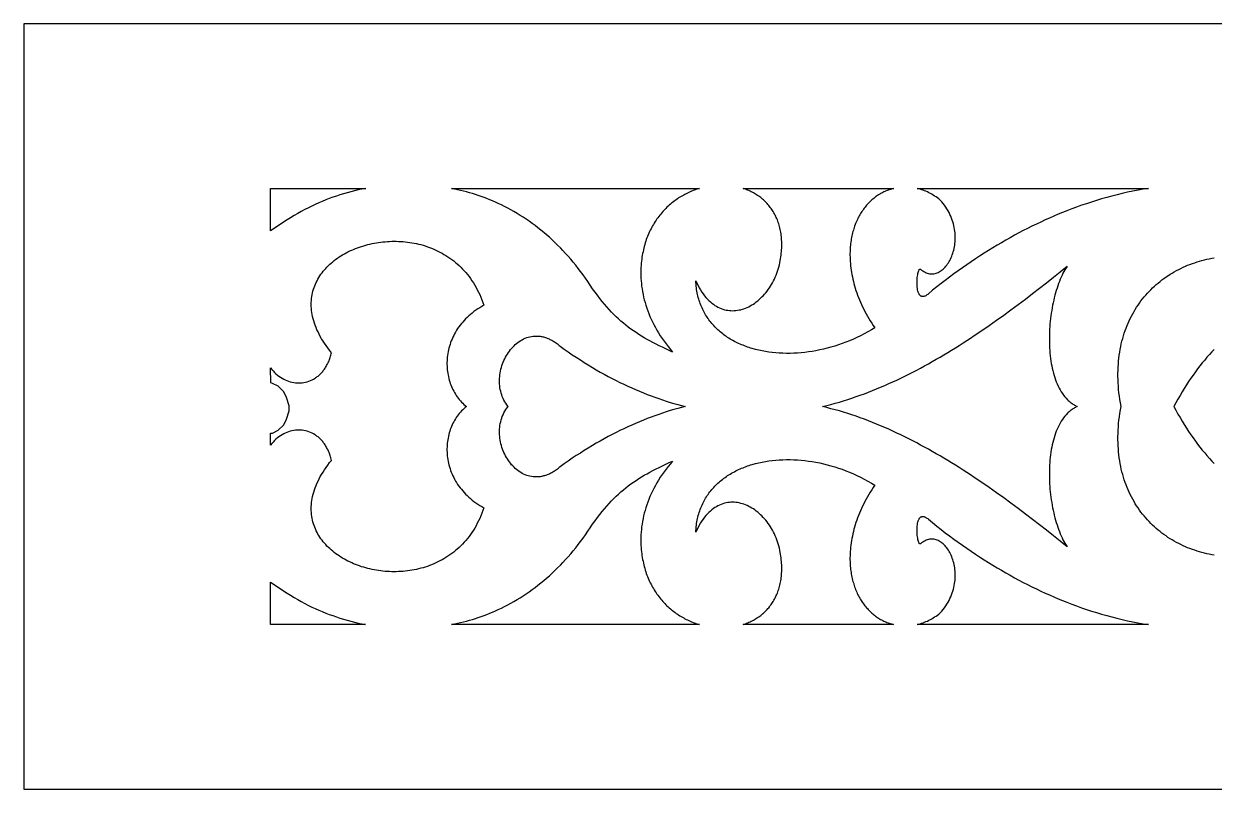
# Model space of a CAD drawing. Extents: x -177 to 173, y -41 to 52.
# Drawn here: x -176.9 to -32.2, y -40.7 to 52.3 of the extents above; entities that cross this region are included whole.
import ezdxf

# ---------------------------------------------------------------- set-up
doc = ezdxf.new("R2010")
doc.units = 0
doc.header["$MEASUREMENT"] = 0
doc.layers.add('LAYER_1', color=18, linetype='CONTINUOUS')

msp = doc.modelspace()

# ---------------------------------------------------------------- linework, layer by layer
at = {"layer": 'LAYER_1'}
for points in [[(-176.88, -40.7), (173.12, -40.7), (173.12, 52.3), (-176.88, 52.3)], [(-135.78, 32.21), (-136.23, 32.12), (-136.68, 32.01), (-137.13, 31.9), (-137.57, 31.78), (-138.02, 31.65), (-138.46, 31.51), (-138.89, 31.37), (-139.33, 31.22), (-139.76, 31.06), (-140.19, 30.9), (-140.61, 30.73), (-141.03, 30.55), (-141.45, 30.36), (-141.86, 30.16), (-142.26, 29.96), (-142.71, 29.73), (-143.15, 29.49), (-143.59, 29.25), (-144.02, 29), (-144.45, 28.74), (-144.88, 28.48), (-145.31, 28.21), (-145.73, 27.93), (-146.15, 27.65), (-146.57, 27.36), (-146.88, 27.14), (-146.88, 32.3), (-135.32, 32.3)], [(-95.08, 32.2), (-95.41, 32.08), (-95.73, 31.96), (-95.89, 31.89), (-96.05, 31.82), (-96.21, 31.74), (-96.37, 31.66), (-96.52, 31.58), (-96.68, 31.5), (-96.83, 31.41), (-96.98, 31.32), (-97.14, 31.23), (-97.29, 31.14), (-97.44, 31.04), (-97.58, 30.93), (-97.73, 30.83), (-97.87, 30.72), (-98.02, 30.61), (-98.16, 30.5), (-98.3, 30.38), (-98.44, 30.26), (-98.57, 30.14), (-98.71, 30.01), (-98.84, 29.88), (-98.97, 29.75), (-99.1, 29.62), (-99.22, 29.48), (-99.35, 29.34), (-99.47, 29.19), (-99.59, 29.05), (-99.71, 28.9), (-99.82, 28.74), (-99.93, 28.59), (-100.04, 28.43), (-100.15, 28.27), (-100.25, 28.1), (-100.36, 27.93), (-100.46, 27.76), (-100.55, 27.59), (-100.64, 27.41), (-100.74, 27.23), (-100.82, 27.05), (-100.91, 26.86), (-100.99, 26.67), (-101.07, 26.48), (-101.14, 26.28), (-101.22, 26.08), (-101.28, 25.88), (-101.35, 25.68), (-101.41, 25.47), (-101.47, 25.26), (-101.52, 25.04), (-101.58, 24.83), (-101.62, 24.61), (-101.67, 24.38), (-101.71, 24.16), (-101.75, 23.93), (-101.78, 23.7), (-101.81, 23.46), (-101.83, 23.22), (-101.85, 22.98), (-101.87, 22.67), (-101.89, 22.35), (-101.89, 22.04), (-101.89, 21.72), (-101.87, 21.4), (-101.85, 21.07), (-101.82, 20.75), (-101.79, 20.42), (-101.74, 20.09), (-101.69, 19.76), (-101.62, 19.43), (-101.55, 19.1), (-101.47, 18.77), (-101.38, 18.43), (-101.28, 18.1), (-101.17, 17.77), (-101.05, 17.43), (-100.92, 17.09), (-100.78, 16.76), (-100.63, 16.42), (-100.47, 16.09), (-100.3, 15.75), (-100.12, 15.41), (-99.93, 15.08), (-99.73, 14.74), (-99.52, 14.41), (-99.3, 14.08), (-99.06, 13.74), (-98.82, 13.41), (-98.56, 13.08), (-98.3, 12.75), (-98.02, 12.42), (-98.45, 12.62), (-98.86, 12.81), (-99.27, 13), (-99.66, 13.19), (-100.04, 13.38), (-100.42, 13.57), (-100.78, 13.77), (-101.13, 13.96), (-101.48, 14.16), (-101.82, 14.36), (-102.15, 14.57), (-102.47, 14.78), (-102.79, 14.99), (-103.1, 15.22), (-103.41, 15.44), (-103.71, 15.68), (-104.01, 15.92), (-104.3, 16.18), (-104.6, 16.44), (-104.88, 16.71), (-105.17, 16.99), (-105.46, 17.28), (-105.74, 17.59), (-106.02, 17.91), (-106.31, 18.24), (-106.59, 18.58), (-106.88, 18.94), (-107.17, 19.32), (-107.45, 19.71), (-107.75, 20.11), (-108.04, 20.54), (-108.34, 20.98), (-108.62, 21.39), (-108.91, 21.79), (-109.2, 22.19), (-109.49, 22.58), (-109.79, 22.96), (-110.1, 23.33), (-110.4, 23.7), (-110.71, 24.06), (-111.03, 24.41), (-111.35, 24.76), (-111.67, 25.09), (-112, 25.42), (-112.33, 25.74), (-112.66, 26.06), (-113, 26.36), (-113.34, 26.66), (-113.69, 26.96), (-114.04, 27.24), (-114.39, 27.52), (-114.74, 27.79), (-115.1, 28.05), (-115.46, 28.31), (-115.82, 28.56), (-116.19, 28.8), (-116.56, 29.03), (-116.93, 29.26), (-117.31, 29.48), (-117.69, 29.69), (-118.07, 29.9), (-118.45, 30.1), (-118.83, 30.29), (-119.22, 30.47), (-119.56, 30.63), (-119.9, 30.78), (-120.24, 30.92), (-120.59, 31.06), (-120.94, 31.19), (-121.29, 31.32), (-121.64, 31.44), (-122, 31.56), (-122.36, 31.67), (-122.72, 31.78), (-123.08, 31.88), (-123.44, 31.97), (-123.81, 32.06), (-124.17, 32.15), (-124.54, 32.23), (-124.91, 32.3), (-94.75, 32.3)], [(-71.29, 32.27), (-71.42, 32.23), (-71.56, 32.19), (-71.7, 32.14), (-71.83, 32.09), (-71.96, 32.04), (-72.09, 31.99), (-72.23, 31.93), (-72.36, 31.87), (-72.48, 31.8), (-72.61, 31.74), (-72.74, 31.67), (-72.86, 31.59), (-72.99, 31.52), (-73.11, 31.44), (-73.23, 31.36), (-73.35, 31.27), (-73.46, 31.18), (-73.58, 31.09), (-73.69, 31), (-73.81, 30.9), (-73.92, 30.8), (-74.03, 30.7), (-74.13, 30.59), (-74.24, 30.48), (-74.34, 30.37), (-74.45, 30.25), (-74.55, 30.14), (-74.64, 30.02), (-74.74, 29.89), (-74.83, 29.77), (-74.92, 29.64), (-75.01, 29.51), (-75.1, 29.38), (-75.19, 29.24), (-75.27, 29.1), (-75.35, 28.96), (-75.43, 28.82), (-75.5, 28.67), (-75.57, 28.52), (-75.64, 28.37), (-75.71, 28.21), (-75.78, 28.06), (-75.84, 27.9), (-75.9, 27.73), (-75.96, 27.57), (-76.01, 27.4), (-76.06, 27.23), (-76.11, 27.06), (-76.16, 26.89), (-76.2, 26.71), (-76.24, 26.53), (-76.28, 26.35), (-76.31, 26.17), (-76.34, 25.98), (-76.37, 25.79), (-76.39, 25.6), (-76.41, 25.41), (-76.43, 25.22), (-76.44, 25.02), (-76.45, 24.82), (-76.46, 24.62), (-76.47, 24.41), (-76.47, 24.21), (-76.46, 23.95), (-76.45, 23.69), (-76.44, 23.43), (-76.42, 23.17), (-76.39, 22.9), (-76.36, 22.63), (-76.32, 22.37), (-76.28, 22.1), (-76.23, 21.83), (-76.18, 21.55), (-76.12, 21.28), (-76.06, 21), (-75.99, 20.73), (-75.91, 20.45), (-75.83, 20.17), (-75.74, 19.9), (-75.65, 19.62), (-75.54, 19.34), (-75.44, 19.05), (-75.32, 18.77), (-75.2, 18.49), (-75.08, 18.21), (-74.94, 17.92), (-74.8, 17.64), (-74.66, 17.36), (-74.51, 17.07), (-74.35, 16.79), (-74.18, 16.51), (-74.01, 16.22), (-73.83, 15.94), (-73.64, 15.65), (-73.44, 15.37), (-73.87, 15.11), (-74.3, 14.86), (-74.74, 14.63), (-75.17, 14.4), (-75.62, 14.19), (-76.06, 13.99), (-76.51, 13.79), (-76.96, 13.61), (-77.41, 13.45), (-77.86, 13.29), (-78.32, 13.14), (-78.78, 13.01), (-79.23, 12.88), (-79.69, 12.77), (-80.15, 12.67), (-80.6, 12.58), (-81.06, 12.5), (-81.51, 12.43), (-81.96, 12.37), (-82.42, 12.33), (-82.86, 12.29), (-83.31, 12.27), (-83.75, 12.26), (-84.19, 12.26), (-84.63, 12.27), (-85.06, 12.29), (-85.49, 12.32), (-85.92, 12.36), (-86.34, 12.41), (-86.75, 12.48), (-87.16, 12.55), (-87.56, 12.64), (-87.96, 12.74), (-88.35, 12.85), (-88.54, 12.9), (-88.73, 12.97), (-88.92, 13.03), (-89.1, 13.09), (-89.29, 13.16), (-89.47, 13.24), (-89.65, 13.31), (-89.83, 13.39), (-90.01, 13.47), (-90.18, 13.55), (-90.35, 13.63), (-90.52, 13.72), (-90.69, 13.81), (-90.86, 13.91), (-91.02, 14), (-91.18, 14.1), (-91.34, 14.2), (-91.49, 14.31), (-91.65, 14.41), (-91.8, 14.52), (-91.94, 14.64), (-92.09, 14.75), (-92.23, 14.87), (-92.37, 14.99), (-92.51, 15.11), (-92.64, 15.24), (-92.77, 15.36), (-92.9, 15.5), (-93.03, 15.63), (-93.15, 15.77), (-93.27, 15.9), (-93.39, 16.05), (-93.5, 16.19), (-93.61, 16.34), (-93.72, 16.49), (-93.82, 16.64), (-93.92, 16.79), (-94.02, 16.95), (-94.11, 17.11), (-94.2, 17.27), (-94.29, 17.44), (-94.37, 17.61), (-94.45, 17.78), (-94.52, 17.95), (-94.6, 18.13), (-94.66, 18.31), (-94.73, 18.49), (-94.79, 18.67), (-94.85, 18.86), (-94.9, 19.05), (-94.95, 19.24), (-95, 19.43), (-95.04, 19.63), (-95.07, 19.83), (-95.11, 20.03), (-95.14, 20.24), (-95.16, 20.44), (-95.18, 20.65), (-95.2, 20.87), (-95.21, 21.08), (-95.07, 20.78), (-94.93, 20.49), (-94.78, 20.22), (-94.62, 19.96), (-94.46, 19.71), (-94.3, 19.48), (-94.14, 19.26), (-93.97, 19.05), (-93.79, 18.86), (-93.62, 18.68), (-93.44, 18.52), (-93.26, 18.36), (-93.07, 18.22), (-92.89, 18.09), (-92.7, 17.98), (-92.51, 17.87), (-92.32, 17.78), (-92.12, 17.7), (-91.93, 17.63), (-91.73, 17.57), (-91.53, 17.52), (-91.33, 17.49), (-91.13, 17.46), (-90.93, 17.45), (-90.73, 17.44), (-90.54, 17.45), (-90.34, 17.47), (-90.14, 17.49), (-89.94, 17.53), (-89.74, 17.57), (-89.54, 17.63), (-89.35, 17.69), (-89.16, 17.76), (-88.96, 17.84), (-88.77, 17.93), (-88.58, 18.03), (-88.4, 18.14), (-88.21, 18.25), (-88.03, 18.38), (-87.85, 18.51), (-87.68, 18.65), (-87.51, 18.79), (-87.34, 18.95), (-87.17, 19.11), (-87.01, 19.27), (-86.85, 19.45), (-86.7, 19.63), (-86.55, 19.81), (-86.41, 20.01), (-86.27, 20.21), (-86.14, 20.41), (-86.01, 20.62), (-85.88, 20.84), (-85.76, 21.06), (-85.65, 21.29), (-85.55, 21.52), (-85.45, 21.75), (-85.35, 21.99), (-85.27, 22.24), (-85.19, 22.49), (-85.11, 22.74), (-85.05, 23), (-84.99, 23.26), (-84.94, 23.53), (-84.9, 23.75), (-84.87, 23.97), (-84.84, 24.19), (-84.82, 24.41), (-84.8, 24.62), (-84.78, 24.84), (-84.77, 25.04), (-84.76, 25.25), (-84.76, 25.45), (-84.76, 25.65), (-84.77, 25.85), (-84.78, 26.05), (-84.79, 26.24), (-84.81, 26.43), (-84.83, 26.61), (-84.85, 26.8), (-84.88, 26.98), (-84.91, 27.15), (-84.95, 27.33), (-84.99, 27.5), (-85.03, 27.67), (-85.08, 27.84), (-85.13, 28), (-85.18, 28.16), (-85.24, 28.32), (-85.29, 28.48), (-85.36, 28.63), (-85.42, 28.78), (-85.49, 28.93), (-85.56, 29.07), (-85.64, 29.21), (-85.72, 29.35), (-85.8, 29.49), (-85.88, 29.62), (-85.97, 29.75), (-86.06, 29.88), (-86.15, 30), (-86.24, 30.12), (-86.34, 30.24), (-86.44, 30.36), (-86.54, 30.47), (-86.65, 30.58), (-86.75, 30.69), (-86.86, 30.79), (-86.97, 30.9), (-87.09, 31), (-87.2, 31.09), (-87.32, 31.19), (-87.44, 31.28), (-87.56, 31.37), (-87.69, 31.45), (-87.81, 31.53), (-87.94, 31.61), (-88.07, 31.69), (-88.2, 31.76), (-88.34, 31.84), (-88.47, 31.9), (-88.61, 31.97), (-88.75, 32.03), (-88.89, 32.09), (-89.03, 32.15), (-89.17, 32.2), (-89.46, 32.3), (-71.15, 32.3)], [(-40.82, 32.2), (-41.46, 32.08), (-42.11, 31.96), (-42.75, 31.83), (-43.38, 31.68), (-44.01, 31.53), (-44.64, 31.37), (-45.27, 31.2), (-45.89, 31.03), (-46.51, 30.84), (-47.12, 30.65), (-47.72, 30.45), (-48.33, 30.25), (-48.92, 30.04), (-49.51, 29.82), (-50.1, 29.59), (-50.63, 29.38), (-51.16, 29.16), (-51.69, 28.94), (-52.22, 28.7), (-52.75, 28.47), (-53.29, 28.22), (-53.82, 27.97), (-54.35, 27.71), (-54.88, 27.44), (-55.41, 27.17), (-55.94, 26.89), (-56.48, 26.61), (-57.01, 26.31), (-57.54, 26.02), (-58.07, 25.71), (-58.6, 25.4), (-59.12, 25.08), (-59.65, 24.75), (-60.18, 24.42), (-60.71, 24.08), (-61.23, 23.74), (-61.76, 23.39), (-62.28, 23.03), (-62.8, 22.66), (-63.32, 22.29), (-63.84, 21.91), (-64.36, 21.53), (-64.88, 21.13), (-65.39, 20.74), (-65.91, 20.33), (-66.42, 19.92), (-66.93, 19.5), (-67.02, 19.43), (-67.11, 19.37), (-67.19, 19.31), (-67.27, 19.27), (-67.35, 19.23), (-67.42, 19.21), (-67.49, 19.19), (-67.56, 19.18), (-67.62, 19.17), (-67.68, 19.18), (-67.73, 19.19), (-67.79, 19.2), (-67.84, 19.23), (-67.89, 19.26), (-67.93, 19.29), (-67.97, 19.33), (-68.01, 19.38), (-68.05, 19.43), (-68.08, 19.49), (-68.12, 19.55), (-68.14, 19.61), (-68.17, 19.68), (-68.2, 19.76), (-68.22, 19.83), (-68.25, 19.99), (-68.28, 20.16), (-68.3, 20.34), (-68.32, 20.53), (-68.32, 20.72), (-68.32, 20.91), (-68.32, 21.1), (-68.3, 21.28), (-68.29, 21.47), (-68.26, 21.64), (-68.24, 21.81), (-68.21, 21.96), (-68.17, 22.1), (-68.14, 22.22), (-68.1, 22.32), (-68.06, 22.41), (-68.04, 22.44), (-68.02, 22.47), (-68, 22.49), (-67.98, 22.5), (-67.96, 22.51), (-67.94, 22.51), (-67.92, 22.51), (-67.9, 22.49), (-67.76, 22.38), (-67.63, 22.28), (-67.49, 22.19), (-67.35, 22.12), (-67.21, 22.06), (-67.08, 22.01), (-66.94, 21.97), (-66.8, 21.94), (-66.66, 21.92), (-66.53, 21.92), (-66.39, 21.93), (-66.26, 21.94), (-66.12, 21.97), (-65.99, 22), (-65.86, 22.05), (-65.74, 22.1), (-65.61, 22.17), (-65.49, 22.24), (-65.36, 22.32), (-65.25, 22.41), (-65.13, 22.51), (-65.02, 22.62), (-64.91, 22.73), (-64.8, 22.85), (-64.7, 22.98), (-64.6, 23.12), (-64.5, 23.26), (-64.41, 23.41), (-64.33, 23.56), (-64.24, 23.72), (-64.17, 23.89), (-64.09, 24.06), (-64.03, 24.24), (-63.96, 24.42), (-63.91, 24.61), (-63.86, 24.8), (-63.81, 24.99), (-63.77, 25.19), (-63.74, 25.39), (-63.71, 25.6), (-63.69, 25.81), (-63.68, 26.02), (-63.67, 26.23), (-63.67, 26.45), (-63.68, 26.67), (-63.7, 26.89), (-63.72, 27.11), (-63.76, 27.33), (-63.8, 27.56), (-63.84, 27.78), (-63.9, 28.01), (-63.97, 28.24), (-64.04, 28.46), (-64.12, 28.69), (-64.22, 28.92), (-64.32, 29.14), (-64.43, 29.37), (-64.55, 29.59), (-64.69, 29.81), (-64.83, 30.03), (-64.98, 30.25), (-65.14, 30.47), (-65.32, 30.68), (-65.5, 30.89), (-65.67, 31.02), (-65.84, 31.15), (-66.01, 31.27), (-66.18, 31.38), (-66.36, 31.49), (-66.53, 31.59), (-66.7, 31.69), (-66.88, 31.78), (-67.05, 31.87), (-67.23, 31.95), (-67.41, 32.02), (-67.58, 32.09), (-67.76, 32.15), (-67.94, 32.21), (-68.12, 32.26), (-68.3, 32.3), (-40.18, 32.3)], [(-131.61, 25.88), (-131.33, 25.87), (-131.06, 25.86), (-130.79, 25.84), (-130.52, 25.81), (-130.24, 25.78), (-129.97, 25.74), (-129.7, 25.7), (-129.43, 25.65), (-129.16, 25.59), (-128.89, 25.53), (-128.62, 25.47), (-128.36, 25.39), (-128.09, 25.31), (-127.83, 25.22), (-127.57, 25.13), (-127.31, 25.03), (-127.05, 24.92), (-126.8, 24.81), (-126.55, 24.69), (-126.3, 24.57), (-126.05, 24.43), (-125.81, 24.29), (-125.57, 24.15), (-125.33, 23.99), (-125.09, 23.83), (-124.86, 23.66), (-124.63, 23.49), (-124.41, 23.31), (-124.19, 23.12), (-123.97, 22.92), (-123.76, 22.72), (-123.55, 22.51), (-123.35, 22.29), (-123.15, 22.07), (-122.96, 21.84), (-122.77, 21.6), (-122.59, 21.35), (-122.41, 21.09), (-122.24, 20.83), (-122.07, 20.56), (-121.91, 20.28), (-121.76, 19.99), (-121.61, 19.7), (-121.46, 19.4), (-121.33, 19.09), (-121.2, 18.77), (-121.07, 18.44), (-120.96, 18.11), (-121.22, 17.96), (-121.47, 17.81), (-121.71, 17.66), (-121.95, 17.5), (-122.17, 17.33), (-122.39, 17.16), (-122.6, 16.99), (-122.81, 16.81), (-123, 16.63), (-123.19, 16.44), (-123.37, 16.25), (-123.54, 16.06), (-123.7, 15.87), (-123.86, 15.67), (-124.01, 15.47), (-124.15, 15.27), (-124.28, 15.06), (-124.4, 14.85), (-124.52, 14.64), (-124.63, 14.43), (-124.74, 14.22), (-124.83, 14), (-124.92, 13.79), (-125, 13.57), (-125.08, 13.35), (-125.15, 13.13), (-125.21, 12.91), (-125.26, 12.69), (-125.31, 12.47), (-125.35, 12.25), (-125.38, 12.02), (-125.41, 11.8), (-125.43, 11.58), (-125.44, 11.36), (-125.45, 11.14), (-125.45, 10.92), (-125.44, 10.7), (-125.43, 10.49), (-125.41, 10.27), (-125.39, 10.06), (-125.36, 9.85), (-125.32, 9.63), (-125.28, 9.43), (-125.23, 9.22), (-125.18, 9.01), (-125.12, 8.81), (-125.05, 8.61), (-124.98, 8.42), (-124.9, 8.22), (-124.82, 8.03), (-124.73, 7.85), (-124.63, 7.66), (-124.53, 7.49), (-124.43, 7.31), (-124.32, 7.14), (-124.2, 6.97), (-124.08, 6.81), (-123.95, 6.65), (-123.82, 6.5), (-123.68, 6.35), (-123.54, 6.2), (-123.4, 6.06), (-123.25, 5.93), (-123.09, 5.8), (-123.25, 5.68), (-123.4, 5.54), (-123.54, 5.4), (-123.68, 5.26), (-123.82, 5.11), (-123.95, 4.96), (-124.08, 4.8), (-124.2, 4.64), (-124.32, 4.47), (-124.43, 4.3), (-124.53, 4.12), (-124.63, 3.94), (-124.73, 3.76), (-124.82, 3.57), (-124.9, 3.38), (-124.98, 3.19), (-125.05, 2.99), (-125.12, 2.79), (-125.18, 2.59), (-125.23, 2.39), (-125.28, 2.18), (-125.32, 1.97), (-125.36, 1.76), (-125.39, 1.55), (-125.41, 1.33), (-125.43, 1.12), (-125.44, 0.9), (-125.45, 0.68), (-125.45, 0.46), (-125.44, 0.24), (-125.43, 0.02), (-125.41, -0.2), (-125.38, -0.42), (-125.35, -0.64), (-125.31, -0.86), (-125.26, -1.08), (-125.21, -1.3), (-125.15, -1.52), (-125.08, -1.74), (-125, -1.96), (-124.92, -2.18), (-124.83, -2.4), (-124.74, -2.61), (-124.63, -2.82), (-124.52, -3.04), (-124.4, -3.25), (-124.28, -3.45), (-124.15, -3.66), (-124.01, -3.86), (-123.86, -4.06), (-123.7, -4.26), (-123.54, -4.46), (-123.37, -4.65), (-123.19, -4.84), (-123, -5.02), (-122.81, -5.2), (-122.6, -5.38), (-122.39, -5.56), (-122.17, -5.73), (-121.95, -5.89), (-121.71, -6.05), (-121.47, -6.21), (-121.22, -6.36), (-120.96, -6.51), (-121.07, -6.84), (-121.2, -7.17), (-121.33, -7.49), (-121.46, -7.8), (-121.61, -8.1), (-121.76, -8.39), (-121.91, -8.68), (-122.07, -8.96), (-122.24, -9.23), (-122.41, -9.49), (-122.59, -9.74), (-122.77, -9.99), (-122.96, -10.23), (-123.15, -10.46), (-123.35, -10.69), (-123.55, -10.91), (-123.76, -11.12), (-123.97, -11.32), (-124.19, -11.52), (-124.41, -11.7), (-124.63, -11.89), (-124.86, -12.06), (-125.09, -12.23), (-125.33, -12.39), (-125.57, -12.54), (-125.81, -12.69), (-126.05, -12.83), (-126.3, -12.96), (-126.55, -13.09), (-126.8, -13.21), (-127.05, -13.32), (-127.31, -13.43), (-127.57, -13.52), (-127.83, -13.62), (-128.09, -13.71), (-128.36, -13.79), (-128.62, -13.86), (-128.89, -13.93), (-129.16, -13.99), (-129.43, -14.04), (-129.7, -14.09), (-129.97, -14.14), (-130.24, -14.17), (-130.52, -14.21), (-130.79, -14.23), (-131.06, -14.25), (-131.33, -14.26), (-131.61, -14.27), (-131.88, -14.27), (-132.15, -14.27), (-132.42, -14.26), (-132.69, -14.25), (-132.96, -14.23), (-133.23, -14.2), (-133.49, -14.17), (-133.76, -14.13), (-134.02, -14.09), (-134.29, -14.05), (-134.55, -13.99), (-134.81, -13.94), (-135.06, -13.87), (-135.32, -13.81), (-135.57, -13.73), (-135.82, -13.66), (-136.06, -13.57), (-136.31, -13.49), (-136.55, -13.4), (-136.79, -13.3), (-137.02, -13.2), (-137.25, -13.09), (-137.48, -12.98), (-137.7, -12.87), (-137.92, -12.75), (-138.13, -12.62), (-138.35, -12.49), (-138.55, -12.36), (-138.75, -12.22), (-138.95, -12.08), (-139.14, -11.94), (-139.33, -11.79), (-139.51, -11.63), (-139.69, -11.47), (-139.86, -11.31), (-140.03, -11.15), (-140.19, -10.98), (-140.34, -10.8), (-140.49, -10.63), (-140.63, -10.45), (-140.77, -10.26), (-140.9, -10.07), (-141.02, -9.88), (-141.13, -9.69), (-141.24, -9.49), (-141.34, -9.29), (-141.44, -9.08), (-141.52, -8.87), (-141.6, -8.66), (-141.67, -8.44), (-141.74, -8.22), (-141.79, -8), (-141.84, -7.78), (-141.88, -7.55), (-141.91, -7.32), (-141.93, -7.09), (-141.95, -6.85), (-141.95, -6.61), (-141.95, -6.37), (-141.93, -6.12), (-141.91, -5.88), (-141.87, -5.63), (-141.83, -5.37), (-141.78, -5.12), (-141.72, -4.86), (-141.64, -4.6), (-141.56, -4.34), (-141.47, -4.07), (-141.36, -3.81), (-141.25, -3.54), (-141.12, -3.27), (-140.99, -2.99), (-140.84, -2.72), (-140.68, -2.44), (-140.51, -2.16), (-140.33, -1.88), (-140.13, -1.6), (-139.93, -1.31), (-139.71, -1.02), (-139.48, -0.74), (-139.51, -0.59), (-139.55, -0.44), (-139.59, -0.3), (-139.64, -0.17), (-139.68, -0.03), (-139.73, 0.1), (-139.78, 0.23), (-139.84, 0.36), (-139.89, 0.48), (-139.95, 0.6), (-140.01, 0.72), (-140.07, 0.83), (-140.13, 0.94), (-140.2, 1.05), (-140.27, 1.15), (-140.34, 1.25), (-140.41, 1.35), (-140.48, 1.45), (-140.55, 1.54), (-140.63, 1.63), (-140.71, 1.72), (-140.79, 1.8), (-140.87, 1.88), (-140.95, 1.96), (-141.04, 2.03), (-141.12, 2.1), (-141.21, 2.17), (-141.3, 2.24), (-141.39, 2.3), (-141.48, 2.36), (-141.66, 2.47), (-141.85, 2.57), (-142.04, 2.66), (-142.24, 2.73), (-142.44, 2.8), (-142.64, 2.85), (-142.84, 2.89), (-143.04, 2.92), (-143.25, 2.93), (-143.46, 2.94), (-143.66, 2.93), (-143.87, 2.92), (-144.08, 2.89), (-144.29, 2.85), (-144.49, 2.8), (-144.7, 2.73), (-144.9, 2.66), (-145.1, 2.57), (-145.29, 2.48), (-145.49, 2.37), (-145.68, 2.25), (-145.87, 2.12), (-146.05, 1.98), (-146.23, 1.83), (-146.4, 1.66), (-146.57, 1.49), (-146.73, 1.3), (-146.88, 1.12), (-146.88, 2.57), (-146.64, 2.57), (-145.97, 2.91), (-145.29, 3.59), (-144.95, 4.26), (-144.61, 5.28), (-144.61, 5.89), (-144.95, 6.91), (-145.29, 7.59), (-145.97, 8.26), (-146.64, 8.6), (-146.87, 8.66), (-146.88, 10.49), (-146.73, 10.3), (-146.57, 10.12), (-146.4, 9.94), (-146.23, 9.78), (-146.05, 9.63), (-145.87, 9.49), (-145.68, 9.36), (-145.49, 9.24), (-145.29, 9.13), (-145.1, 9.03), (-144.9, 8.95), (-144.7, 8.88), (-144.49, 8.81), (-144.29, 8.76), (-144.08, 8.72), (-143.87, 8.69), (-143.66, 8.67), (-143.46, 8.67), (-143.25, 8.67), (-143.04, 8.69), (-142.84, 8.72), (-142.64, 8.76), (-142.44, 8.81), (-142.24, 8.88), (-142.04, 8.95), (-141.85, 9.04), (-141.66, 9.14), (-141.48, 9.25), (-141.39, 9.31), (-141.3, 9.37), (-141.21, 9.43), (-141.12, 9.5), (-141.04, 9.57), (-140.95, 9.65), (-140.87, 9.73), (-140.79, 9.81), (-140.71, 9.89), (-140.63, 9.98), (-140.55, 10.07), (-140.48, 10.16), (-140.41, 10.25), (-140.34, 10.35), (-140.27, 10.45), (-140.2, 10.56), (-140.13, 10.67), (-140.07, 10.78), (-140.01, 10.89), (-139.95, 11.01), (-139.89, 11.13), (-139.84, 11.25), (-139.78, 11.37), (-139.73, 11.5), (-139.68, 11.64), (-139.64, 11.77), (-139.59, 11.91), (-139.55, 12.05), (-139.51, 12.19), (-139.48, 12.34), (-139.71, 12.63), (-139.93, 12.92), (-140.13, 13.2), (-140.33, 13.48), (-140.51, 13.76), (-140.68, 14.04), (-140.84, 14.32), (-140.99, 14.6), (-141.12, 14.87), (-141.25, 15.14), (-141.36, 15.41), (-141.47, 15.68), (-141.56, 15.94), (-141.64, 16.2), (-141.72, 16.46), (-141.78, 16.72), (-141.83, 16.98), (-141.87, 17.23), (-141.91, 17.48), (-141.93, 17.73), (-141.95, 17.97), (-141.95, 18.21), (-141.95, 18.45), (-141.93, 18.69), (-141.91, 18.92), (-141.88, 19.15), (-141.84, 19.38), (-141.79, 19.61), (-141.74, 19.83), (-141.67, 20.05), (-141.6, 20.26), (-141.52, 20.48), (-141.44, 20.68), (-141.34, 20.89), (-141.24, 21.09), (-141.13, 21.29), (-141.02, 21.49), (-140.9, 21.68), (-140.77, 21.87), (-140.63, 22.05), (-140.49, 22.23), (-140.34, 22.41), (-140.19, 22.58), (-140.03, 22.75), (-139.86, 22.92), (-139.69, 23.08), (-139.51, 23.24), (-139.33, 23.39), (-139.14, 23.54), (-138.95, 23.69), (-138.75, 23.83), (-138.55, 23.97), (-138.35, 24.1), (-138.13, 24.23), (-137.92, 24.35), (-137.7, 24.47), (-137.48, 24.59), (-137.25, 24.7), (-137.02, 24.8), (-136.79, 24.9), (-136.55, 25), (-136.31, 25.09), (-136.06, 25.18), (-135.82, 25.26), (-135.57, 25.34), (-135.32, 25.41), (-135.06, 25.48), (-134.81, 25.54), (-134.55, 25.6), (-134.29, 25.65), (-134.02, 25.7), (-133.76, 25.74), (-133.49, 25.78), (-133.23, 25.81), (-132.96, 25.83), (-132.69, 25.85), (-132.42, 25.87), (-132.15, 25.88), (-131.88, 25.88)], [(-50.21, 22.64), (-50.34, 22.43), (-50.46, 22.21), (-50.58, 21.99), (-50.69, 21.75), (-50.8, 21.51), (-50.91, 21.26), (-51.01, 21), (-51.11, 20.73), (-51.21, 20.46), (-51.3, 20.18), (-51.39, 19.9), (-51.48, 19.61), (-51.56, 19.32), (-51.64, 19.02), (-51.71, 18.72), (-51.78, 18.41), (-51.84, 18.1), (-51.9, 17.79), (-51.95, 17.47), (-52.01, 17.15), (-52.05, 16.83), (-52.09, 16.51), (-52.13, 16.18), (-52.16, 15.85), (-52.19, 15.53), (-52.21, 15.2), (-52.23, 14.87), (-52.24, 14.54), (-52.24, 14.22), (-52.24, 13.89), (-52.24, 13.56), (-52.23, 13.24), (-52.22, 12.92), (-52.19, 12.6), (-52.17, 12.28), (-52.14, 11.96), (-52.1, 11.65), (-52.05, 11.35), (-52, 11.04), (-51.95, 10.74), (-51.89, 10.45), (-51.82, 10.16), (-51.75, 9.87), (-51.67, 9.59), (-51.58, 9.32), (-51.49, 9.05), (-51.39, 8.79), (-51.28, 8.54), (-51.17, 8.29), (-51.05, 8.05), (-50.92, 7.82), (-50.79, 7.6), (-50.65, 7.39), (-50.5, 7.18), (-50.35, 6.99), (-50.19, 6.8), (-50.02, 6.62), (-49.94, 6.54), (-49.85, 6.46), (-49.76, 6.38), (-49.66, 6.31), (-49.57, 6.23), (-49.47, 6.16), (-49.38, 6.1), (-49.28, 6.03), (-49.18, 5.97), (-49.07, 5.91), (-48.97, 5.86), (-48.86, 5.8), (-48.97, 5.75), (-49.07, 5.7), (-49.18, 5.64), (-49.28, 5.58), (-49.38, 5.51), (-49.47, 5.44), (-49.57, 5.37), (-49.66, 5.3), (-49.76, 5.22), (-49.85, 5.15), (-49.94, 5.06), (-50.02, 4.98), (-50.19, 4.81), (-50.35, 4.62), (-50.5, 4.42), (-50.65, 4.22), (-50.79, 4.01), (-50.92, 3.78), (-51.05, 3.55), (-51.17, 3.31), (-51.28, 3.07), (-51.39, 2.81), (-51.49, 2.55), (-51.58, 2.29), (-51.67, 2.01), (-51.75, 1.73), (-51.82, 1.45), (-51.89, 1.16), (-51.95, 0.86), (-52, 0.56), (-52.05, 0.26), (-52.1, -0.05), (-52.14, -0.36), (-52.17, -0.67), (-52.19, -0.99), (-52.22, -1.31), (-52.23, -1.63), (-52.24, -1.96), (-52.24, -2.28), (-52.24, -2.61), (-52.24, -2.94), (-52.23, -3.27), (-52.21, -3.59), (-52.19, -3.92), (-52.16, -4.25), (-52.13, -4.57), (-52.09, -4.9), (-52.05, -5.22), (-52.01, -5.54), (-51.95, -5.86), (-51.9, -6.18), (-51.84, -6.49), (-51.78, -6.8), (-51.71, -7.11), (-51.64, -7.41), (-51.56, -7.71), (-51.48, -8), (-51.39, -8.29), (-51.3, -8.58), (-51.21, -8.85), (-51.11, -9.12), (-51.01, -9.39), (-50.91, -9.65), (-50.8, -9.9), (-50.69, -10.14), (-50.58, -10.38), (-50.46, -10.61), (-50.34, -10.82), (-50.21, -11.03), (-50.08, -11.24), (-50.91, -10.57), (-51.75, -9.91), (-52.59, -9.24), (-53.44, -8.58), (-54.29, -7.92), (-55.15, -7.26), (-56.02, -6.6), (-56.9, -5.95), (-57.78, -5.31), (-58.66, -4.67), (-59.55, -4.05), (-60.45, -3.42), (-61.36, -2.81), (-61.81, -2.51), (-62.27, -2.21), (-62.73, -1.92), (-63.19, -1.62), (-63.65, -1.33), (-64.12, -1.05), (-64.58, -0.76), (-65.05, -0.48), (-65.51, -0.2), (-65.98, 0.07), (-66.46, 0.34), (-66.93, 0.6), (-67.4, 0.87), (-67.88, 1.12), (-68.36, 1.38), (-68.84, 1.63), (-69.32, 1.87), (-69.8, 2.11), (-70.29, 2.35), (-70.77, 2.58), (-71.26, 2.81), (-71.75, 3.03), (-72.24, 3.24), (-72.74, 3.45), (-73.23, 3.66), (-73.73, 3.86), (-74.22, 4.06), (-74.72, 4.25), (-75.22, 4.43), (-75.73, 4.61), (-76.23, 4.78), (-76.74, 4.94), (-77.25, 5.1), (-77.76, 5.26), (-78.27, 5.4), (-78.78, 5.54), (-79.3, 5.68), (-79.81, 5.8), (-79.3, 5.93), (-78.78, 6.06), (-78.27, 6.2), (-77.76, 6.35), (-77.25, 6.5), (-76.74, 6.66), (-76.23, 6.83), (-75.73, 7), (-75.22, 7.18), (-74.72, 7.36), (-74.22, 7.55), (-73.73, 7.74), (-73.23, 7.94), (-72.74, 8.15), (-72.24, 8.36), (-71.75, 8.58), (-71.26, 8.8), (-70.77, 9.02), (-70.29, 9.26), (-69.8, 9.49), (-69.32, 9.73), (-68.84, 9.98), (-68.36, 10.23), (-67.88, 10.48), (-67.4, 10.74), (-66.93, 11), (-66.46, 11.27), (-65.98, 11.54), (-65.51, 11.81), (-65.05, 12.09), (-64.58, 12.37), (-64.12, 12.65), (-63.65, 12.94), (-63.19, 13.23), (-62.73, 13.52), (-62.27, 13.82), (-61.81, 14.12), (-61.36, 14.42), (-60.45, 15.03), (-59.55, 15.65), (-58.66, 16.28), (-57.78, 16.92), (-56.9, 17.56), (-56.02, 18.21), (-55.15, 18.86), (-54.29, 19.52), (-53.44, 20.18), (-52.59, 20.85), (-51.75, 21.51), (-50.91, 22.18), (-50.08, 22.84)], [(-114.45, 14.36), (-114.34, 14.36), (-114.24, 14.35), (-114.13, 14.34), (-114.02, 14.32), (-113.92, 14.3), (-113.81, 14.28), (-113.7, 14.25), (-113.59, 14.22), (-113.48, 14.19), (-113.37, 14.15), (-113.26, 14.11), (-113.15, 14.07), (-113.04, 14.02), (-112.93, 13.96), (-112.82, 13.91), (-112.71, 13.85), (-112.6, 13.79), (-112.48, 13.72), (-112.37, 13.65), (-112.26, 13.57), (-112.15, 13.49), (-112.03, 13.41), (-111.92, 13.32), (-111.81, 13.23), (-111.7, 13.13), (-111.2, 12.78), (-110.71, 12.44), (-110.22, 12.1), (-109.73, 11.78), (-109.24, 11.46), (-108.76, 11.15), (-108.27, 10.85), (-107.78, 10.56), (-107.3, 10.27), (-106.82, 9.99), (-106.34, 9.73), (-105.86, 9.46), (-105.38, 9.21), (-104.9, 8.97), (-104.42, 8.73), (-103.95, 8.5), (-103.47, 8.27), (-103, 8.06), (-102.52, 7.85), (-102.05, 7.65), (-101.58, 7.46), (-101.11, 7.27), (-100.65, 7.09), (-100.18, 6.92), (-99.71, 6.76), (-99.25, 6.6), (-98.79, 6.45), (-98.32, 6.31), (-97.86, 6.17), (-97.4, 6.04), (-96.95, 5.92), (-96.49, 5.8), (-96.95, 5.69), (-97.4, 5.56), (-97.86, 5.43), (-98.32, 5.3), (-98.79, 5.15), (-99.25, 5), (-99.71, 4.84), (-100.18, 4.68), (-100.65, 4.51), (-101.11, 4.33), (-101.58, 4.14), (-102.05, 3.95), (-102.52, 3.75), (-103, 3.54), (-103.47, 3.33), (-103.95, 3.11), (-104.42, 2.88), (-104.9, 2.64), (-105.38, 2.39), (-105.86, 2.14), (-106.34, 1.88), (-106.82, 1.61), (-107.3, 1.33), (-107.78, 1.05), (-108.27, 0.76), (-108.76, 0.46), (-109.24, 0.15), (-109.73, -0.17), (-110.22, -0.49), (-110.71, -0.83), (-111.2, -1.17), (-111.7, -1.52), (-111.81, -1.62), (-111.92, -1.71), (-112.03, -1.8), (-112.15, -1.88), (-112.26, -1.96), (-112.37, -2.04), (-112.48, -2.11), (-112.6, -2.18), (-112.71, -2.24), (-112.82, -2.3), (-112.93, -2.36), (-113.04, -2.41), (-113.15, -2.46), (-113.26, -2.5), (-113.37, -2.54), (-113.48, -2.58), (-113.59, -2.61), (-113.7, -2.64), (-113.81, -2.67), (-113.92, -2.69), (-114.02, -2.71), (-114.13, -2.73), (-114.24, -2.74), (-114.34, -2.75), (-114.45, -2.76), (-114.55, -2.76), (-114.66, -2.76), (-114.76, -2.76), (-114.96, -2.74), (-115.17, -2.71), (-115.36, -2.67), (-115.56, -2.62), (-115.75, -2.56), (-115.94, -2.49), (-116.13, -2.41), (-116.31, -2.32), (-116.48, -2.21), (-116.66, -2.1), (-116.83, -1.98), (-116.99, -1.86), (-117.15, -1.72), (-117.3, -1.58), (-117.45, -1.42), (-117.59, -1.27), (-117.73, -1.1), (-117.86, -0.93), (-117.99, -0.75), (-118.11, -0.57), (-118.22, -0.38), (-118.33, -0.19), (-118.43, 0.01), (-118.53, 0.21), (-118.61, 0.42), (-118.69, 0.63), (-118.77, 0.84), (-118.83, 1.06), (-118.89, 1.28), (-118.94, 1.5), (-118.98, 1.72), (-119.02, 1.94), (-119.04, 2.17), (-119.06, 2.39), (-119.07, 2.62), (-119.07, 2.84), (-119.06, 3.07), (-119.04, 3.29), (-119.01, 3.51), (-118.97, 3.74), (-118.92, 3.96), (-118.86, 4.18), (-118.79, 4.39), (-118.72, 4.6), (-118.63, 4.81), (-118.53, 5.02), (-118.42, 5.22), (-118.29, 5.42), (-118.16, 5.61), (-118.02, 5.8), (-118.01, 5.8), (-118.02, 5.8), (-118.01, 5.8), (-118.02, 5.8), (-118.16, 5.99), (-118.29, 6.19), (-118.42, 6.38), (-118.53, 6.59), (-118.63, 6.79), (-118.72, 7), (-118.79, 7.22), (-118.86, 7.43), (-118.92, 7.65), (-118.97, 7.87), (-119.01, 8.09), (-119.04, 8.32), (-119.06, 8.54), (-119.07, 8.77), (-119.07, 8.99), (-119.06, 9.22), (-119.04, 9.44), (-119.02, 9.67), (-118.98, 9.89), (-118.94, 10.11), (-118.89, 10.33), (-118.83, 10.55), (-118.77, 10.77), (-118.69, 10.98), (-118.61, 11.19), (-118.53, 11.39), (-118.43, 11.6), (-118.33, 11.79), (-118.22, 11.99), (-118.11, 12.18), (-117.99, 12.36), (-117.86, 12.54), (-117.73, 12.71), (-117.59, 12.87), (-117.45, 13.03), (-117.3, 13.18), (-117.15, 13.33), (-116.99, 13.46), (-116.83, 13.59), (-116.66, 13.71), (-116.48, 13.82), (-116.31, 13.92), (-116.13, 14.02), (-115.94, 14.1), (-115.75, 14.17), (-115.56, 14.23), (-115.36, 14.28), (-115.17, 14.32), (-114.96, 14.35), (-114.76, 14.36), (-114.66, 14.37), (-114.55, 14.37)], [(-98.3, -1.15), (-98.56, -1.48), (-98.82, -1.81), (-99.06, -2.14), (-99.3, -2.47), (-99.52, -2.8), (-99.73, -3.14), (-99.93, -3.47), (-100.12, -3.81), (-100.3, -4.14), (-100.47, -4.48), (-100.63, -4.81), (-100.78, -5.15), (-100.92, -5.49), (-101.05, -5.82), (-101.17, -6.16), (-101.28, -6.49), (-101.38, -6.83), (-101.47, -7.16), (-101.55, -7.49), (-101.62, -7.82), (-101.69, -8.16), (-101.74, -8.49), (-101.79, -8.81), (-101.82, -9.14), (-101.85, -9.47), (-101.87, -9.79), (-101.89, -10.11), (-101.89, -10.43), (-101.89, -10.75), (-101.87, -11.06), (-101.85, -11.38), (-101.83, -11.62), (-101.81, -11.86), (-101.78, -12.09), (-101.75, -12.32), (-101.71, -12.55), (-101.67, -12.78), (-101.62, -13), (-101.58, -13.22), (-101.52, -13.44), (-101.47, -13.65), (-101.41, -13.86), (-101.35, -14.07), (-101.28, -14.28), (-101.22, -14.48), (-101.14, -14.68), (-101.07, -14.87), (-100.99, -15.06), (-100.91, -15.25), (-100.82, -15.44), (-100.74, -15.62), (-100.64, -15.8), (-100.55, -15.98), (-100.45, -16.15), (-100.36, -16.33), (-100.25, -16.49), (-100.15, -16.66), (-100.04, -16.82), (-99.93, -16.98), (-99.82, -17.14), (-99.71, -17.29), (-99.59, -17.44), (-99.47, -17.59), (-99.35, -17.73), (-99.22, -17.87), (-99.1, -18.01), (-98.97, -18.15), (-98.84, -18.28), (-98.71, -18.41), (-98.57, -18.53), (-98.44, -18.65), (-98.3, -18.77), (-98.16, -18.89), (-98.02, -19), (-97.87, -19.12), (-97.73, -19.22), (-97.58, -19.33), (-97.44, -19.43), (-97.29, -19.53), (-97.14, -19.62), (-96.98, -19.72), (-96.83, -19.81), (-96.68, -19.89), (-96.52, -19.98), (-96.37, -20.06), (-96.21, -20.13), (-96.05, -20.21), (-95.89, -20.28), (-95.73, -20.35), (-95.41, -20.48), (-95.08, -20.59), (-94.75, -20.7), (-124.91, -20.7), (-124.54, -20.62), (-124.17, -20.54), (-123.81, -20.46), (-123.44, -20.37), (-123.08, -20.27), (-122.72, -20.17), (-122.36, -20.06), (-122, -19.95), (-121.64, -19.84), (-121.29, -19.71), (-120.94, -19.59), (-120.59, -19.45), (-120.24, -19.31), (-119.9, -19.17), (-119.56, -19.02), (-119.22, -18.87), (-118.83, -18.68), (-118.45, -18.49), (-118.07, -18.29), (-117.69, -18.09), (-117.31, -17.87), (-116.93, -17.65), (-116.56, -17.43), (-116.19, -17.19), (-115.82, -16.95), (-115.46, -16.7), (-115.1, -16.45), (-114.74, -16.18), (-114.39, -15.91), (-114.04, -15.64), (-113.69, -15.35), (-113.34, -15.06), (-113, -14.76), (-112.66, -14.45), (-112.33, -14.14), (-112, -13.81), (-111.67, -13.48), (-111.35, -13.15), (-111.03, -12.8), (-110.71, -12.45), (-110.4, -12.09), (-110.1, -11.73), (-109.79, -11.35), (-109.49, -10.97), (-109.2, -10.58), (-108.91, -10.18), (-108.62, -9.78), (-108.34, -9.36), (-108.04, -8.92), (-107.75, -8.5), (-107.45, -8.09), (-107.17, -7.7), (-106.88, -7.33), (-106.59, -6.97), (-106.31, -6.63), (-106.02, -6.3), (-105.74, -5.98), (-105.46, -5.67), (-105.17, -5.38), (-104.88, -5.1), (-104.6, -4.83), (-104.3, -4.57), (-104.01, -4.31), (-103.71, -4.07), (-103.41, -3.83), (-103.1, -3.61), (-102.79, -3.38), (-102.47, -3.17), (-102.15, -2.96), (-101.82, -2.75), (-101.48, -2.55), (-101.13, -2.36), (-100.78, -2.16), (-100.42, -1.97), (-100.04, -1.78), (-99.66, -1.59), (-99.27, -1.4), (-98.86, -1.21), (-98.45, -1.01), (-98.02, -0.82)], [(-83.75, -0.65), (-83.31, -0.66), (-82.86, -0.68), (-82.42, -0.72), (-81.96, -0.76), (-81.51, -0.82), (-81.06, -0.89), (-80.6, -0.97), (-80.15, -1.06), (-79.69, -1.16), (-79.23, -1.27), (-78.78, -1.4), (-78.32, -1.53), (-77.86, -1.68), (-77.41, -1.83), (-76.96, -2), (-76.51, -2.18), (-76.06, -2.37), (-75.62, -2.58), (-75.17, -2.79), (-74.74, -3.01), (-74.3, -3.25), (-73.87, -3.5), (-73.44, -3.76), (-73.64, -4.04), (-73.83, -4.33), (-74.01, -4.61), (-74.18, -4.89), (-74.35, -5.18), (-74.51, -5.46), (-74.66, -5.75), (-74.8, -6.03), (-74.94, -6.31), (-75.08, -6.6), (-75.2, -6.88), (-75.32, -7.16), (-75.44, -7.44), (-75.54, -7.73), (-75.65, -8.01), (-75.74, -8.29), (-75.83, -8.56), (-75.91, -8.84), (-75.99, -9.12), (-76.06, -9.4), (-76.12, -9.67), (-76.18, -9.94), (-76.23, -10.22), (-76.28, -10.49), (-76.32, -10.76), (-76.36, -11.03), (-76.39, -11.29), (-76.42, -11.56), (-76.44, -11.82), (-76.45, -12.08), (-76.46, -12.34), (-76.47, -12.6), (-76.47, -12.81), (-76.46, -13.01), (-76.45, -13.21), (-76.44, -13.41), (-76.43, -13.61), (-76.41, -13.8), (-76.39, -13.99), (-76.37, -14.18), (-76.34, -14.37), (-76.31, -14.56), (-76.28, -14.74), (-76.24, -14.92), (-76.2, -15.1), (-76.16, -15.28), (-76.11, -15.45), (-76.06, -15.62), (-76.01, -15.79), (-75.96, -15.96), (-75.9, -16.12), (-75.84, -16.29), (-75.78, -16.45), (-75.71, -16.6), (-75.65, -16.76), (-75.58, -16.91), (-75.5, -17.06), (-75.43, -17.21), (-75.35, -17.35), (-75.27, -17.49), (-75.19, -17.63), (-75.1, -17.77), (-75.02, -17.9), (-74.93, -18.03), (-74.84, -18.16), (-74.74, -18.28), (-74.65, -18.41), (-74.55, -18.53), (-74.45, -18.64), (-74.35, -18.76), (-74.24, -18.87), (-74.14, -18.98), (-74.03, -19.09), (-73.92, -19.19), (-73.81, -19.29), (-73.7, -19.39), (-73.59, -19.48), (-73.47, -19.57), (-73.35, -19.66), (-73.23, -19.75), (-73.11, -19.83), (-72.99, -19.91), (-72.87, -19.98), (-72.74, -20.06), (-72.62, -20.13), (-72.49, -20.2), (-72.36, -20.26), (-72.23, -20.32), (-72.1, -20.38), (-71.97, -20.43), (-71.84, -20.49), (-71.7, -20.53), (-71.57, -20.58), (-71.43, -20.62), (-71.3, -20.66), (-71.16, -20.7), (-89.46, -20.7), (-89.17, -20.6), (-89.03, -20.54), (-88.89, -20.48), (-88.75, -20.42), (-88.61, -20.36), (-88.47, -20.3), (-88.34, -20.23), (-88.2, -20.16), (-88.07, -20.08), (-87.94, -20.01), (-87.82, -19.93), (-87.69, -19.84), (-87.56, -19.76), (-87.44, -19.67), (-87.32, -19.58), (-87.2, -19.49), (-87.09, -19.39), (-86.97, -19.29), (-86.86, -19.19), (-86.75, -19.08), (-86.65, -18.98), (-86.54, -18.86), (-86.44, -18.75), (-86.34, -18.64), (-86.24, -18.52), (-86.15, -18.39), (-86.06, -18.27), (-85.97, -18.14), (-85.88, -18.01), (-85.8, -17.88), (-85.72, -17.74), (-85.64, -17.61), (-85.56, -17.46), (-85.49, -17.32), (-85.42, -17.17), (-85.36, -17.02), (-85.29, -16.87), (-85.24, -16.72), (-85.18, -16.56), (-85.13, -16.4), (-85.08, -16.23), (-85.03, -16.07), (-84.99, -15.9), (-84.95, -15.72), (-84.91, -15.55), (-84.88, -15.37), (-84.85, -15.19), (-84.83, -15.01), (-84.81, -14.82), (-84.79, -14.63), (-84.78, -14.44), (-84.77, -14.25), (-84.76, -14.05), (-84.76, -13.85), (-84.76, -13.65), (-84.77, -13.44), (-84.78, -13.23), (-84.8, -13.02), (-84.82, -12.81), (-84.84, -12.59), (-84.87, -12.37), (-84.9, -12.15), (-84.94, -11.92), (-84.99, -11.66), (-85.05, -11.4), (-85.11, -11.14), (-85.19, -10.89), (-85.27, -10.64), (-85.35, -10.39), (-85.45, -10.15), (-85.55, -9.91), (-85.65, -9.68), (-85.76, -9.46), (-85.88, -9.23), (-86.01, -9.02), (-86.14, -8.81), (-86.27, -8.6), (-86.41, -8.4), (-86.55, -8.21), (-86.7, -8.02), (-86.85, -7.84), (-87.01, -7.67), (-87.17, -7.5), (-87.34, -7.34), (-87.51, -7.19), (-87.68, -7.04), (-87.85, -6.9), (-88.03, -6.77), (-88.21, -6.65), (-88.4, -6.53), (-88.58, -6.43), (-88.77, -6.33), (-88.96, -6.24), (-89.16, -6.16), (-89.35, -6.08), (-89.54, -6.02), (-89.74, -5.97), (-89.94, -5.92), (-90.14, -5.88), (-90.34, -5.86), (-90.54, -5.84), (-90.73, -5.84), (-90.93, -5.84), (-91.13, -5.86), (-91.33, -5.88), (-91.53, -5.92), (-91.73, -5.96), (-91.93, -6.02), (-92.12, -6.09), (-92.32, -6.17), (-92.51, -6.26), (-92.7, -6.37), (-92.89, -6.48), (-93.07, -6.61), (-93.26, -6.75), (-93.44, -6.91), (-93.62, -7.07), (-93.79, -7.25), (-93.97, -7.44), (-94.14, -7.65), (-94.3, -7.87), (-94.46, -8.1), (-94.62, -8.35), (-94.78, -8.61), (-94.93, -8.88), (-95.07, -9.17), (-95.21, -9.47), (-95.2, -9.25), (-95.18, -9.04), (-95.16, -8.83), (-95.14, -8.63), (-95.11, -8.42), (-95.07, -8.22), (-95.04, -8.02), (-95, -7.82), (-94.95, -7.63), (-94.9, -7.44), (-94.85, -7.25), (-94.79, -7.06), (-94.73, -6.88), (-94.66, -6.7), (-94.6, -6.52), (-94.52, -6.34), (-94.45, -6.17), (-94.37, -6), (-94.29, -5.83), (-94.2, -5.67), (-94.11, -5.5), (-94.02, -5.34), (-93.92, -5.19), (-93.82, -5.03), (-93.72, -4.88), (-93.61, -4.73), (-93.5, -4.58), (-93.39, -4.44), (-93.27, -4.3), (-93.15, -4.16), (-93.03, -4.02), (-92.9, -3.89), (-92.77, -3.76), (-92.64, -3.63), (-92.51, -3.5), (-92.37, -3.38), (-92.23, -3.26), (-92.09, -3.14), (-91.94, -3.03), (-91.8, -2.92), (-91.65, -2.81), (-91.49, -2.7), (-91.34, -2.6), (-91.18, -2.49), (-91.02, -2.4), (-90.86, -2.3), (-90.69, -2.21), (-90.52, -2.12), (-90.35, -2.03), (-90.18, -1.94), (-90.01, -1.86), (-89.83, -1.78), (-89.65, -1.7), (-89.47, -1.63), (-89.29, -1.56), (-89.1, -1.49), (-88.92, -1.42), (-88.73, -1.36), (-88.54, -1.3), (-88.35, -1.24), (-87.96, -1.13), (-87.56, -1.03), (-87.16, -0.95), (-86.75, -0.87), (-86.34, -0.81), (-85.92, -0.75), (-85.49, -0.71), (-85.06, -0.68), (-84.63, -0.66), (-84.19, -0.65)], [(-67.56, -7.57), (-67.49, -7.58), (-67.42, -7.6), (-67.35, -7.63), (-67.27, -7.66), (-67.19, -7.71), (-67.11, -7.76), (-67.02, -7.82), (-66.93, -7.89), (-66.42, -8.31), (-65.91, -8.72), (-65.39, -9.13), (-64.88, -9.53), (-64.36, -9.92), (-63.84, -10.3), (-63.32, -10.68), (-62.8, -11.05), (-62.28, -11.42), (-61.76, -11.78), (-61.23, -12.13), (-60.71, -12.47), (-60.18, -12.81), (-59.65, -13.15), (-59.12, -13.47), (-58.6, -13.79), (-58.07, -14.1), (-57.54, -14.41), (-57.01, -14.71), (-56.48, -15), (-55.94, -15.29), (-55.41, -15.57), (-54.88, -15.84), (-54.35, -16.1), (-53.82, -16.36), (-53.29, -16.62), (-52.75, -16.86), (-52.22, -17.1), (-51.69, -17.33), (-51.16, -17.56), (-50.63, -17.78), (-50.1, -17.99), (-49.51, -18.21), (-48.92, -18.43), (-48.33, -18.64), (-47.73, -18.85), (-47.12, -19.05), (-46.51, -19.24), (-45.89, -19.42), (-45.27, -19.6), (-44.65, -19.76), (-44.02, -19.92), (-43.39, -20.08), (-42.75, -20.22), (-42.11, -20.35), (-41.47, -20.48), (-40.83, -20.59), (-40.18, -20.7), (-68.29, -20.7), (-68.11, -20.65), (-67.94, -20.6), (-67.76, -20.54), (-67.58, -20.48), (-67.4, -20.41), (-67.23, -20.34), (-67.05, -20.26), (-66.88, -20.17), (-66.7, -20.08), (-66.53, -19.99), (-66.35, -19.88), (-66.18, -19.77), (-66.01, -19.66), (-65.84, -19.54), (-65.67, -19.41), (-65.5, -19.28), (-65.32, -19.07), (-65.14, -18.86), (-64.98, -18.64), (-64.83, -18.42), (-64.69, -18.2), (-64.55, -17.98), (-64.43, -17.76), (-64.32, -17.53), (-64.22, -17.31), (-64.12, -17.08), (-64.04, -16.85), (-63.97, -16.63), (-63.9, -16.4), (-63.84, -16.17), (-63.8, -15.95), (-63.76, -15.72), (-63.72, -15.5), (-63.7, -15.28), (-63.68, -15.06), (-63.67, -14.84), (-63.67, -14.62), (-63.68, -14.41), (-63.69, -14.2), (-63.71, -13.99), (-63.74, -13.78), (-63.77, -13.58), (-63.81, -13.38), (-63.86, -13.19), (-63.91, -13), (-63.96, -12.81), (-64.03, -12.63), (-64.09, -12.45), (-64.17, -12.28), (-64.24, -12.11), (-64.33, -11.95), (-64.41, -11.8), (-64.5, -11.65), (-64.6, -11.51), (-64.7, -11.37), (-64.8, -11.24), (-64.91, -11.12), (-65.02, -11.01), (-65.13, -10.9), (-65.25, -10.8), (-65.36, -10.71), (-65.49, -10.63), (-65.61, -10.56), (-65.74, -10.49), (-65.86, -10.44), (-65.99, -10.39), (-66.12, -10.36), (-66.26, -10.33), (-66.39, -10.31), (-66.53, -10.31), (-66.66, -10.31), (-66.8, -10.33), (-66.94, -10.36), (-67.08, -10.4), (-67.21, -10.45), (-67.35, -10.51), (-67.49, -10.58), (-67.63, -10.67), (-67.76, -10.77), (-67.9, -10.88), (-67.92, -10.9), (-67.94, -10.9), (-67.96, -10.9), (-67.98, -10.89), (-68, -10.88), (-68.02, -10.86), (-68.04, -10.83), (-68.06, -10.8), (-68.1, -10.71), (-68.14, -10.61), (-68.17, -10.49), (-68.21, -10.35), (-68.24, -10.2), (-68.26, -10.03), (-68.29, -9.86), (-68.3, -9.68), (-68.32, -9.49), (-68.32, -9.3), (-68.32, -9.11), (-68.32, -8.92), (-68.3, -8.74), (-68.28, -8.56), (-68.25, -8.38), (-68.22, -8.22), (-68.2, -8.15), (-68.17, -8.07), (-68.14, -8.01), (-68.12, -7.94), (-68.08, -7.88), (-68.05, -7.82), (-68.01, -7.77), (-67.97, -7.73), (-67.93, -7.68), (-67.89, -7.65), (-67.84, -7.62), (-67.79, -7.6), (-67.73, -7.58), (-67.68, -7.57), (-67.62, -7.56)], [(-146.57, -15.75), (-146.15, -16.04), (-145.73, -16.32), (-145.31, -16.6), (-144.88, -16.87), (-144.45, -17.13), (-144.02, -17.39), (-143.59, -17.64), (-143.15, -17.89), (-142.71, -18.13), (-142.26, -18.36), (-141.86, -18.56), (-141.45, -18.75), (-141.03, -18.94), (-140.61, -19.12), (-140.19, -19.29), (-139.76, -19.46), (-139.33, -19.61), (-138.89, -19.76), (-138.46, -19.91), (-138.02, -20.04), (-137.58, -20.17), (-137.13, -20.29), (-136.68, -20.4), (-136.23, -20.51), (-135.78, -20.61), (-135.33, -20.7), (-146.88, -20.7), (-146.88, -15.53)]]:
    msp.add_lwpolyline(points, close=True, dxfattribs=at)
for points in [[(-32.2, -12.26), (-32.5, -12.2), (-32.8, -12.14), (-33.11, -12.08), (-33.4, -12.01), (-33.7, -11.93), (-33.99, -11.85), (-34.29, -11.76), (-34.57, -11.67), (-34.86, -11.57), (-35.15, -11.46), (-35.43, -11.35), (-35.7, -11.23), (-35.98, -11.11), (-36.25, -10.98), (-36.52, -10.85), (-36.79, -10.71), (-37.05, -10.56), (-37.31, -10.41), (-37.56, -10.26), (-37.82, -10.1), (-38.06, -9.93), (-38.31, -9.76), (-38.55, -9.58), (-38.79, -9.4), (-39.02, -9.21), (-39.25, -9.01), (-39.47, -8.81), (-39.69, -8.61), (-39.91, -8.4), (-40.12, -8.18), (-40.32, -7.96), (-40.53, -7.73), (-40.72, -7.5), (-40.91, -7.27), (-41.1, -7.02), (-41.28, -6.78), (-41.46, -6.52), (-41.63, -6.27), (-41.79, -6.01), (-41.95, -5.74), (-42.11, -5.47), (-42.26, -5.19), (-42.4, -4.9), (-42.54, -4.62), (-42.67, -4.32), (-42.79, -4.03), (-42.91, -3.72), (-43.02, -3.42), (-43.13, -3.1), (-43.23, -2.79), (-43.32, -2.47), (-43.41, -2.14), (-43.49, -1.81), (-43.56, -1.47), (-43.63, -1.13), (-43.69, -0.78), (-43.74, -0.43), (-43.79, -0.08), (-43.82, 0.28), (-43.85, 0.65), (-43.88, 1.02), (-43.89, 1.39), (-43.9, 1.77), (-43.9, 2.15), (-43.89, 2.54), (-43.87, 2.93), (-43.85, 3.33), (-43.82, 3.73), (-43.78, 4.14), (-43.73, 4.55), (-43.67, 4.96), (-43.6, 5.38), (-43.53, 5.8), (-43.53, 5.8), (-43.53, 5.8), (-43.53, 5.8), (-43.53, 5.8), (-43.6, 6.23), (-43.67, 6.65), (-43.73, 7.06), (-43.78, 7.47), (-43.82, 7.88), (-43.85, 8.28), (-43.87, 8.67), (-43.89, 9.07), (-43.9, 9.45), (-43.9, 9.84), (-43.89, 10.22), (-43.88, 10.59), (-43.85, 10.96), (-43.82, 11.32), (-43.79, 11.68), (-43.74, 12.04), (-43.69, 12.39), (-43.63, 12.74), (-43.56, 13.08), (-43.49, 13.41), (-43.41, 13.75), (-43.32, 14.07), (-43.23, 14.39), (-43.13, 14.71), (-43.02, 15.02), (-42.91, 15.33), (-42.79, 15.63), (-42.67, 15.93), (-42.54, 16.22), (-42.4, 16.51), (-42.26, 16.79), (-42.11, 17.07), (-41.95, 17.35), (-41.79, 17.61), (-41.63, 17.88), (-41.46, 18.13), (-41.28, 18.38), (-41.1, 18.63), (-40.91, 18.87), (-40.72, 19.11), (-40.53, 19.34), (-40.32, 19.57), (-40.12, 19.79), (-39.91, 20), (-39.69, 20.21), (-39.47, 20.42), (-39.25, 20.62), (-39.02, 20.81), (-38.79, 21), (-38.55, 21.19), (-38.31, 21.36), (-38.06, 21.54), (-37.82, 21.7), (-37.56, 21.87), (-37.31, 22.02), (-37.05, 22.17), (-36.79, 22.32), (-36.52, 22.46), (-36.25, 22.59), (-35.98, 22.72), (-35.7, 22.84), (-35.43, 22.96), (-35.15, 23.07), (-34.86, 23.18), (-34.57, 23.27), (-34.29, 23.37), (-33.99, 23.46), (-33.7, 23.54), (-33.4, 23.62), (-33.11, 23.69), (-32.8, 23.75), (-32.5, 23.81), (-32.2, 23.86)], [(-32.19, 12.74), (-32.49, 12.43), (-32.78, 12.11), (-33.08, 11.78), (-33.36, 11.44), (-33.65, 11.09), (-33.93, 10.74), (-34.22, 10.38), (-34.49, 10), (-34.77, 9.62), (-35.04, 9.23), (-35.31, 8.83), (-35.57, 8.43), (-35.84, 8.01), (-36.1, 7.59), (-36.35, 7.15), (-36.61, 6.71), (-36.86, 6.26), (-37.11, 5.8), (-37.11, 5.8), (-37.11, 5.8), (-37.11, 5.8), (-37.11, 5.8), (-36.86, 5.34), (-36.61, 4.89), (-36.35, 4.45), (-36.1, 4.02), (-35.84, 3.6), (-35.57, 3.18), (-35.31, 2.77), (-35.04, 2.37), (-34.77, 1.99), (-34.49, 1.6), (-34.22, 1.23), (-33.93, 0.87), (-33.65, 0.51), (-33.36, 0.17), (-33.08, -0.17), (-32.78, -0.5), (-32.49, -0.82), (-32.19, -1.13)]]:
    msp.add_lwpolyline(points, dxfattribs=at)

doc.saveas('drawing.dxf')
